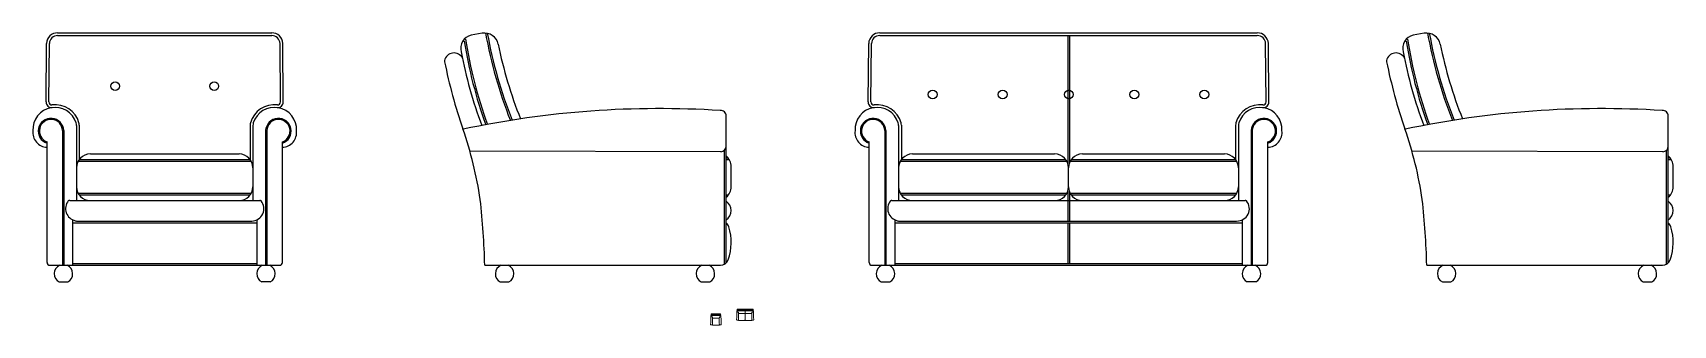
# Model space of a CAD drawing. Header units: inches. Extents: x 327481 to 195042051, y -335014 to 44773228.
# Drawn here: x 373909 to 379832, y -324979 to -323923 of the extents above; entities that cross this region are included whole.
import ezdxf

# ---------------------------------------------------------------- set-up
doc = ezdxf.new("R2010")
doc.units = ezdxf.units.IN
doc.header["$MEASUREMENT"] = 0
doc.layers.add('furniture', color=251, linetype='Continuous', lineweight=13)

# ---------------------------------------------------------------- blocks, each defined once
blk = doc.blocks.new('drgfdh')
at = {"color": 0, "ltscale": 60}
for p, q in [((374366.8, -325521.5), (374371.4, -325521.5)), ((374402.2, -325484.5), (374367.7, -325484.5)), ((374402, -325484.2), (374367.8, -325484.2)), ((374368.4, -325487.1), (374401.5, -325487.1)), ((374368.4, -325487.4), (374401.5, -325487.4)), ((374400.7, -325483.5), (374368.6, -325483.5)), ((374368.7, -325481.1), (374401.2, -325481.1)), ((374368.8, -325492), (374370.8, -325492)), ((374372.7, -325497.3), (374397.2, -325497.3)), ((374373.8, -325522.1), (374396.1, -325522.1)), ((374373.8, -325522.4), (374396.1, -325522.4)), ((374403.1, -325521.5), (374398.4, -325521.5)), ((374401.1, -325492), (374399.1, -325492))]:
    blk.add_line(p, q, dxfattribs=at)
for centre, radius, start, end in [((374839.9, -325524.3), 474, 174.85561, 179.55789), ((374366.8, -325520.7), 0.797, 179.55789, 270), ((374368.8, -325490.4), 1.59, 175.88542, 270), ((374368.4, -325488.2), 1.04, 90, 175.61139), ((374839.9, -325524.3), 473.7, 175.61139, 175.98716), ((374369.2, -325485.1), 1.59, 90, 175.23197), ((374368.4, -325488.2), 0.797, 90, 175.61139), ((374368.6, -325482.7), 0.797, 174.94933, 270), ((374368.7, -325481.9), 0.797, 90, 174.85561), ((374370.8, -325493.6), 1.59, 5.06903, 90), ((374371.4, -325520.7), 0.797, 270, 0), ((374227.3, -325506.4), 145.7, 354.35667, 5.06903), ((374373.8, -325520.8), 1.59, 180, 270), ((374374.2, -325520.3), 1.87, 172.1687, 259.97432), ((374395.7, -325520.3), 1.87, 280.02568, 7.8313), ((374396.1, -325520.8), 1.59, 270, 0), ((374542.6, -325506.4), 145.7, 174.93097, 185.64333), ((374399.1, -325493.6), 1.59, 90, 174.93097), ((374398.4, -325520.7), 0.797, 180, 270), ((374400.7, -325485.1), 1.59, 4.76803, 90), ((374401.1, -325490.4), 1.59, 270, 4.11458), ((374401.2, -325481.9), 0.797, 5.14439, 90), ((374401.3, -325482.7), 0.797, 270, 5.05067), ((374401.5, -325488.2), 1.04, 4.38861, 90), ((374401.5, -325488.2), 0.797, 4.38861, 90), ((373930, -325524.3), 474, 0.44211, 5.14439), ((373930, -325524.3), 473.7, 4.01284, 4.38861), ((374403.1, -325520.7), 0.797, 270, 0.44211)]:
    blk.add_arc(centre, radius, start, end, dxfattribs=at)
blk = doc.blocks.new('hfj')
at = {"color": 0, "ltscale": 60}
for p, q in [((377614.6, -325417.2), (377670.6, -325417.2)), ((377642.5, -325420.3), (377642.5, -325417.2)), ((377642.8, -325420.3), (377642.8, -325417.2)), ((377612.8, -325457.5), (377617.4, -325457.5)), ((377671.7, -325420.6), (377613.7, -325420.6)), ((377671.4, -325420.3), (377613.8, -325420.3)), ((377614.4, -325423.2), (377670.9, -325423.2)), ((377614.4, -325423.5), (377670.9, -325423.5)), ((377670.1, -325419.6), (377614.6, -325419.6)), ((377614.7, -325428.2), (377616.8, -325428.2)), ((377618.6, -325433.4), (377666.6, -325433.4)), ((377619.8, -325458.2), (377641, -325458.2)), ((377619.8, -325458.4), (377665.5, -325458.4)), ((377642.4, -325456.8), (377642.4, -325433.4)), ((377642.5, -325423.2), (377642.5, -325420.6)), ((377642.5, -325433.4), (377642.5, -325423.5)), ((377642.6, -325456.8), (377642.6, -325433.4)), ((377642.8, -325423.2), (377642.8, -325420.6)), ((377642.8, -325433.4), (377642.8, -325423.5)), ((377642.9, -325456.8), (377642.9, -325433.4)), ((377665.5, -325458.2), (377644.2, -325458.2)), ((377672.5, -325457.5), (377667.9, -325457.5)), ((377670.5, -325428.2), (377668.5, -325428.2))]:
    blk.add_line(p, q, dxfattribs=at)
for centre, radius, start, end in [((378085.1, -325460.4), 473.2, 174.85561, 179.55789), ((377614.6, -325418), 0.796, 90, 174.85561), ((377614.6, -325418.8), 0.796, 174.94933, 270), ((377670.6, -325418), 0.796, 5.14439, 90), ((377670.7, -325418.8), 0.796, 270, 5.05067), ((377200.2, -325460.4), 473.2, 0.44211, 5.14439), ((377612.8, -325456.7), 0.796, 179.55789, 270), ((377614.7, -325426.6), 1.59, 175.88542, 270), ((377614.4, -325424.3), 1.03, 90, 175.61139), ((378085.1, -325460.4), 472.9, 175.61139, 175.98716), ((377615.2, -325421.2), 1.59, 90, 175.23197), ((377614.4, -325424.3), 0.796, 90, 175.61139), ((377616.8, -325429.7), 1.59, 5.06903, 90), ((377617.4, -325456.7), 0.796, 270, 0), ((377473.5, -325442.5), 145.4, 354.35667, 5.06903), ((377620.1, -325456.3), 1.91, 184.81626, 259.7159), ((377619.8, -325456.8), 1.59, 180, 270), ((377641, -325456.8), 1.59, 270, 0), ((377641, -325456.8), 1.35, 270, 0), ((377644.2, -325456.8), 1.59, 180, 270), ((377644.2, -325456.8), 1.35, 180, 270), ((377665.1, -325456.3), 1.91, 280.2841, 355.18374), ((377665.5, -325456.8), 1.59, 270, 0), ((377811.8, -325442.5), 145.4, 174.93097, 185.64333), ((377668.5, -325429.7), 1.59, 90, 174.93097), ((377667.9, -325456.7), 0.796, 180, 270), ((377670.1, -325421.2), 1.59, 4.76803, 90), ((377670.5, -325426.6), 1.59, 270, 4.11458), ((377670.9, -325424.3), 1.03, 4.38861, 90), ((377670.9, -325424.3), 0.796, 4.38861, 90), ((377200.2, -325460.4), 472.9, 4.01284, 4.38861), ((377672.5, -325456.7), 0.796, 270, 0.44211)]:
    blk.add_arc(centre, radius, start, end, dxfattribs=at)

msp = doc.modelspace()

# ---------------------------------------------------------------- linework, layer by layer
at = {"color": 0, "ltscale": 60}
for p, q in [((373998.345, -323922.767), (374771.537, -323922.767)), ((373998.345, -323932.767), (374771.537, -323932.767)), ((375530.915, -323924.525), (375491.587, -323931.888)), ((376966.801, -323922.767), (378329.993, -323922.767)), ((376966.801, -323932.767), (378329.993, -323932.767)), ((377645.397, -323932.767), (377645.397, -324393.435)), ((377651.397, -323932.767), (377651.397, -324393.435)), ((378932.389, -323924.525), (378893.061, -323931.888)), ((373956.754, -324172.145), (373958.384, -323960.999)), ((373966.744, -324172.586), (373968.374, -323961.441)), ((374803.138, -324172.586), (374801.508, -323961.441)), ((374813.128, -324172.145), (374811.498, -323960.999)), ((376925.21, -324172.145), (376926.84, -323960.999)), ((376935.2, -324172.586), (376936.83, -323961.441)), ((378361.594, -324172.586), (378359.964, -323961.441)), ((378371.584, -324172.145), (378369.954, -323960.999)), ((376412.528, -324753.812), (376412.528, -324223.547)), ((379814.002, -324753.812), (379814.002, -324223.547)), ((374016.247, -324275.688), (374016.247, -324762.613)), ((374020.421, -324275.965), (374020.421, -324762.613)), ((374066.471, -324257.417), (374066.471, -324528.613)), ((374076.471, -324255.974), (374076.471, -324380.494)), ((374693.411, -324255.974), (374693.411, -324380.494)), ((374703.411, -324257.417), (374703.411, -324528.613)), ((374749.461, -324275.965), (374749.461, -324762.613)), ((374753.635, -324275.688), (374753.635, -324762.613)), ((376984.703, -324275.688), (376984.703, -324762.613)), ((376988.877, -324275.965), (376988.877, -324762.613)), ((377034.927, -324257.417), (377034.927, -324528.613)), ((377044.927, -324255.974), (377044.927, -324380.494)), ((378251.867, -324255.974), (378251.867, -324380.494)), ((378261.867, -324257.417), (378261.867, -324528.613)), ((378307.917, -324275.965), (378307.917, -324762.613)), ((378312.091, -324275.688), (378312.091, -324762.613)), ((373960.064, -324752.613), (373960.064, -324317.002)), ((374809.818, -324752.613), (374809.818, -324317.002)), ((376393.033, -324352.229), (375486.807, -324349.832)), ((376406.528, -324758.461), (376406.528, -324346.519)), ((376928.52, -324752.613), (376928.52, -324317.002)), ((378368.274, -324752.613), (378368.274, -324317.002)), ((379794.507, -324352.229), (378888.281, -324349.832)), ((379808.002, -324758.461), (379808.002, -324346.519)), ((374072.608, -324386.494), (374697.274, -324386.494)), ((374076.471, -324380.494), (374693.411, -324380.494)), ((374116.471, -324360.494), (374653.411, -324360.494)), ((376420.237, -324375.927), (376412.528, -324375.927)), ((376424.111, -324381.927), (376412.528, -324381.927)), ((376430.278, -324478.613), (376430.278, -324405.981)), ((377041.064, -324386.494), (377642.261, -324386.494)), ((377044.927, -324380.494), (377638.397, -324380.494)), ((377084.927, -324360.494), (377598.397, -324360.494)), ((377648.397, -324478.613), (377648.397, -324410.494)), ((377654.534, -324386.494), (378255.731, -324386.494)), ((377658.397, -324380.494), (378251.867, -324380.494)), ((377698.397, -324360.494), (378211.867, -324360.494)), ((379821.711, -324375.927), (379814.002, -324375.927)), ((379825.585, -324381.927), (379814.002, -324381.927)), ((379831.752, -324478.613), (379831.752, -324405.981)), ((374042.019, -324528.613), (374727.863, -324528.613)), ((374072.608, -324502.613), (374697.274, -324502.613)), ((374076.471, -324508.613), (374693.411, -324508.613)), ((376420.105, -324508.843), (376412.528, -324508.843)), ((376414.737, -324514.843), (376412.528, -324514.843)), ((377010.475, -324528.613), (378286.32, -324528.613)), ((377041.064, -324502.613), (377642.261, -324502.613)), ((377044.927, -324508.613), (377638.397, -324508.613)), ((377645.397, -324495.672), (377645.397, -324602.613)), ((377651.397, -324495.672), (377651.397, -324602.613)), ((377654.534, -324502.613), (378255.731, -324502.613)), ((377658.397, -324508.613), (378251.867, -324508.613)), ((379821.579, -324508.843), (379814.002, -324508.843)), ((379816.211, -324514.843), (379814.002, -324514.843)), ((374052.482, -324598.345), (374052.482, -324762.613)), ((374052.482, -324608.613), (374717.4, -324608.613)), ((374066.287, -324602.613), (374699.862, -324602.613)), ((374717.4, -324598.345), (374717.4, -324762.613)), ((377020.938, -324598.345), (377020.938, -324762.613)), ((377020.938, -324608.613), (378275.857, -324608.613)), ((377034.743, -324602.613), (378255.187, -324602.613)), ((377645.397, -324608.613), (377645.397, -324756.613)), ((377651.397, -324608.613), (377651.397, -324756.613)), ((378275.857, -324598.345), (378275.857, -324762.613)), ((373970.064, -324762.613), (374799.818, -324762.613)), ((374052.482, -324756.613), (374717.4, -324756.613)), ((375540.529, -324762.613), (376391.3, -324762.613)), ((376938.52, -324762.613), (378358.274, -324762.613)), ((377020.938, -324756.613), (378275.857, -324756.613)), ((378942.003, -324762.613), (379792.774, -324762.613)), ((374003.702, -324822.613), (374034.674, -324822.613)), ((374766.18, -324822.613), (374735.208, -324822.613)), ((375596.769, -324822.613), (375627.741, -324822.613)), ((376321.819, -324822.613), (376352.791, -324822.613)), ((376972.158, -324822.613), (377003.13, -324822.613)), ((378324.636, -324822.613), (378293.664, -324822.613)), ((378998.243, -324822.613), (379029.215, -324822.613)), ((379723.293, -324822.613), (379754.265, -324822.613))]:
    msp.add_line(p, q, dxfattribs=at)
for centre in [(374206.127, -324115.664), (374563.755, -324115.664), (377158.006, -324145.682), (377410.705, -324145.682), (377649.581, -324145.682), (377886.089, -324145.682), (378138.788, -324145.682)]:
    msp.add_circle(centre, 16, dxfattribs=at)
for centre, radius, start, end in [((373998.345, -323962.767), 40, 90, 177.4669144), ((373998.345, -323962.767), 30, 90, 177.4669144), ((374771.537, -323962.767), 40, 2.5330856, 90), ((374771.537, -323962.767), 30, 2.5330856, 90), ((375502.094, -323979.245), 48.508, 102.5095222, 195.3254757), ((375540.116, -323973.671), 50, 11.9711646, 100.6044769), ((377200.819, -323623.331), 1684.425, 190.2747503, 201.4516826), ((377200.181, -323623.866), 1677.645, 190.3266478, 201.4876861), ((376966.801, -323962.767), 40, 90, 177.4669144), ((376966.801, -323962.767), 30, 90, 177.4669144), ((378329.993, -323962.767), 40, 2.5330856, 90), ((378329.993, -323962.767), 30, 2.5330856, 90), ((378903.568, -323979.245), 48.508, 102.5095222, 195.3254757), ((378941.59, -323973.671), 50, 11.9711646, 100.6044769), ((380602.293, -323623.331), 1684.425, 190.2747503, 201.4516826), ((380601.655, -323623.866), 1677.645, 190.3266478, 201.4876861), ((375429.327, -324030.163), 34.674, 27.3770302, 168.2059944), ((377094.435, -323677.543), 1669.027, 190.8621444, 200.3362397), ((377075.101, -323698.896), 1628.624, 188.9574935, 199.956888), ((377085.126, -323695.485), 1633.226, 188.8264557, 199.9841073), ((377146.872, -323647.152), 1589.599, 191.4717896, 201.6547472), ((378830.801, -324030.163), 34.674, 27.3770302, 168.2059944), ((380495.909, -323677.543), 1669.027, 190.8621444, 200.3362397), ((380476.575, -323698.896), 1628.624, 188.9574935, 199.956888), ((380486.599, -323695.485), 1633.226, 188.8264557, 199.9841073), ((380548.346, -323647.152), 1589.599, 191.4717896, 201.6547472), ((375405.174, -324025.12), 10, 168.2059944, 192.50671), ((377249.86, -323651.949), 1892.051, 191.4419671, 199.0666196), ((378806.648, -324025.12), 10, 168.2059944, 192.50671), ((380651.334, -323651.949), 1892.051, 191.4419671, 199.0666196), ((373976.734, -324173.028), 20, 177.4669144, 276.9488934), ((373976.734, -324173.028), 10, 177.4669144, 276.9488934), ((374793.147, -324173.028), 20, 263.0511066, 2.5330856), ((374793.147, -324173.028), 10, 263.0511066, 2.5330856), ((376945.191, -324173.028), 20, 177.4669144, 276.9488934), ((376945.191, -324173.028), 10, 177.4669144, 276.9488934), ((378351.604, -324173.028), 20, 263.0511066, 2.5330856), ((378351.604, -324173.028), 10, 263.0511066, 2.5330856), ((373988.819, -324272.182), 79.887, 17.2155457, 183.1581494), ((373974.403, -324277.726), 46.052, 2.1918487, 251.8589328), ((373988.819, -324272.182), 89.887, 15.7026605, 96.9488934), ((374781.063, -324272.182), 89.887, 83.0511066, 164.2973395), ((374781.063, -324272.182), 79.887, 356.8418506, 162.7844543), ((374795.479, -324277.726), 46.052, 288.1410672, 177.8081513), ((376171.491, -327604.96), 3408.4, 86.3108289, 102.0140807), ((376392.528, -324223.547), 20, 0, 94.9584444), ((376957.275, -324272.182), 79.887, 17.2155457, 183.1581494), ((376942.859, -324277.726), 46.052, 2.1918487, 251.8589328), ((376957.275, -324272.182), 89.887, 15.7026605, 96.9488934), ((378339.519, -324272.182), 89.887, 83.0511066, 164.2973395), ((378339.519, -324272.182), 79.887, 356.8418506, 162.7844543), ((378353.935, -324277.726), 46.052, 288.1410672, 177.8081513), ((379572.964, -327604.96), 3408.4, 86.3108289, 102.0140807), ((379794.002, -324223.547), 20, 0, 94.9584444), ((373961.792, -324283.049), 53.133, 173.0094412, 268.0937982), ((373974.369, -324277.596), 41.922, 2.6086236, 250.0488787), ((374036.471, -324257.417), 30, 0, 17.2155457), ((374046.471, -324255.974), 30, 0, 15.7026605), ((374723.411, -324255.974), 30, 164.2973395, 180), ((374733.411, -324257.417), 30, 162.7844543, 180), ((374795.513, -324277.596), 41.922, 289.9511213, 177.3913764), ((374808.09, -324283.049), 53.133, 271.9062018, 6.9905588), ((374152.117, -324727.341), 1387.05, 8.3685064, 19.2510303), ((376930.248, -324283.049), 53.133, 173.0094412, 268.0937982), ((376942.825, -324277.596), 41.922, 2.6086236, 250.0488787), ((377004.927, -324257.417), 30, 0, 17.2155457), ((377014.927, -324255.974), 30, 0, 15.7026605), ((378281.867, -324255.974), 30, 164.2973395, 180), ((378291.867, -324257.417), 30, 162.7844543, 180), ((378353.969, -324277.596), 41.922, 289.9511213, 177.3913764), ((378366.546, -324283.049), 53.133, 271.9062018, 6.9905588), ((377553.591, -324727.341), 1387.05, 8.3685064, 19.2510303), ((376392.528, -324332.236), 20, 271.4464446, 0), ((379794.002, -324332.236), 20, 271.4464446, 0), ((374116.471, -324410.494), 50, 90, 180), ((374653.411, -324410.494), 50, 0, 90), ((376380.278, -324405.981), 50, 0, 49.8335694), ((377084.927, -324410.494), 50, 90, 180), ((377598.397, -324410.494), 50, 0, 90), ((377698.397, -324410.494), 50, 90, 180), ((378211.867, -324410.494), 50, 0, 90), ((379781.752, -324405.981), 50, 0, 49.8335694), ((374071.585, -324558.012), 44.629, 141.305895, 257.3554002), ((374042.019, -324538.613), 10, 90, 121.7738197), ((374116.471, -324478.613), 50, 180, 270), ((374653.411, -324478.613), 50, 270, 0), ((374698.297, -324558.012), 44.629, 272.0103957, 38.694105), ((374727.863, -324538.613), 10, 58.2261803, 90), ((372874.617, -324824.826), 2666.638, 1.3368376, 6.4455825), ((376380.278, -324478.613), 50, 310.1664306, 0), ((377040.042, -324558.012), 44.629, 141.305895, 257.3554002), ((377010.475, -324538.613), 10, 90, 121.7738197), ((377084.927, -324478.613), 50, 180, 270), ((377598.397, -324478.613), 50, 270, 0), ((377698.397, -324478.613), 50, 180, 270), ((378211.867, -324478.613), 50, 270, 0), ((378256.753, -324558.012), 44.629, 267.9896043, 38.694105), ((378286.32, -324538.613), 10, 58.2261803, 90), ((376276.091, -324824.826), 2666.638, 1.3368376, 6.4455825), ((379781.752, -324478.613), 50, 310.1664306, 0), ((376389.405, -324564.927), 40.952, 304.3775508, 55.6224492), ((379790.879, -324564.927), 40.952, 304.3775508, 55.6224492), ((374066.287, -324592.613), 10, 243.4452535, 270), ((376393.36, -324632.613), 30, 16.9941903, 50.287673), ((376240.026, -324679.476), 190.336, 340.6452578, 16.9941903), ((377034.743, -324592.613), 10, 243.4452535, 270), ((379794.834, -324632.613), 30, 16.9941903, 50.287673), ((379641.499, -324679.476), 190.336, 340.6452578, 16.9941903), ((373970.064, -324752.613), 10, 180, 270), ((374019.188, -324793.101), 33.328, 113.8252777, 242.3126003), ((374019.188, -324793.101), 33.328, 297.6873997, 66.1747223), ((374750.694, -324793.101), 33.328, 113.8252777, 242.3126003), ((374750.694, -324793.101), 33.328, 297.6873997, 66.1747223), ((374799.818, -324752.613), 10, 270, 0), ((375612.255, -324793.101), 33.328, 113.8252777, 242.3126003), ((375612.255, -324793.101), 33.328, 297.6873997, 66.1747223), ((376337.305, -324793.101), 33.328, 113.8252777, 242.3126003), ((376337.305, -324793.101), 33.328, 297.6873997, 66.1747223), ((376391.3, -324732.613), 30, 270, 340.6452578), ((376938.52, -324752.613), 10, 180, 270), ((376987.644, -324793.101), 33.328, 113.8252777, 242.3126003), ((376987.644, -324793.101), 33.328, 297.6873997, 66.1747223), ((378309.15, -324793.101), 33.328, 113.8252777, 242.3126003), ((378309.15, -324793.101), 33.328, 297.6873997, 66.1747223), ((378358.274, -324752.613), 10, 270, 0), ((379013.729, -324793.101), 33.328, 113.8252777, 242.3126003), ((379013.729, -324793.101), 33.328, 297.6873997, 66.1747223), ((379738.779, -324793.101), 33.328, 113.8252777, 242.3126003), ((379738.779, -324793.101), 33.328, 297.6873997, 66.1747223), ((379792.774, -324732.613), 30, 270, 340.6452578)]:
    msp.add_arc(centre, radius, start, end, dxfattribs=at)

# ---------------------------------------------------------------- block references
at = {"layer": 'furniture', "lineweight": 0}
for name, p in [('drgfdh', (1990.215, 543.386)), ('hfj', (-1161.811, 496.644))]:
    msp.add_blockref(name, p, dxfattribs=at)

doc.saveas('drawing.dxf')
